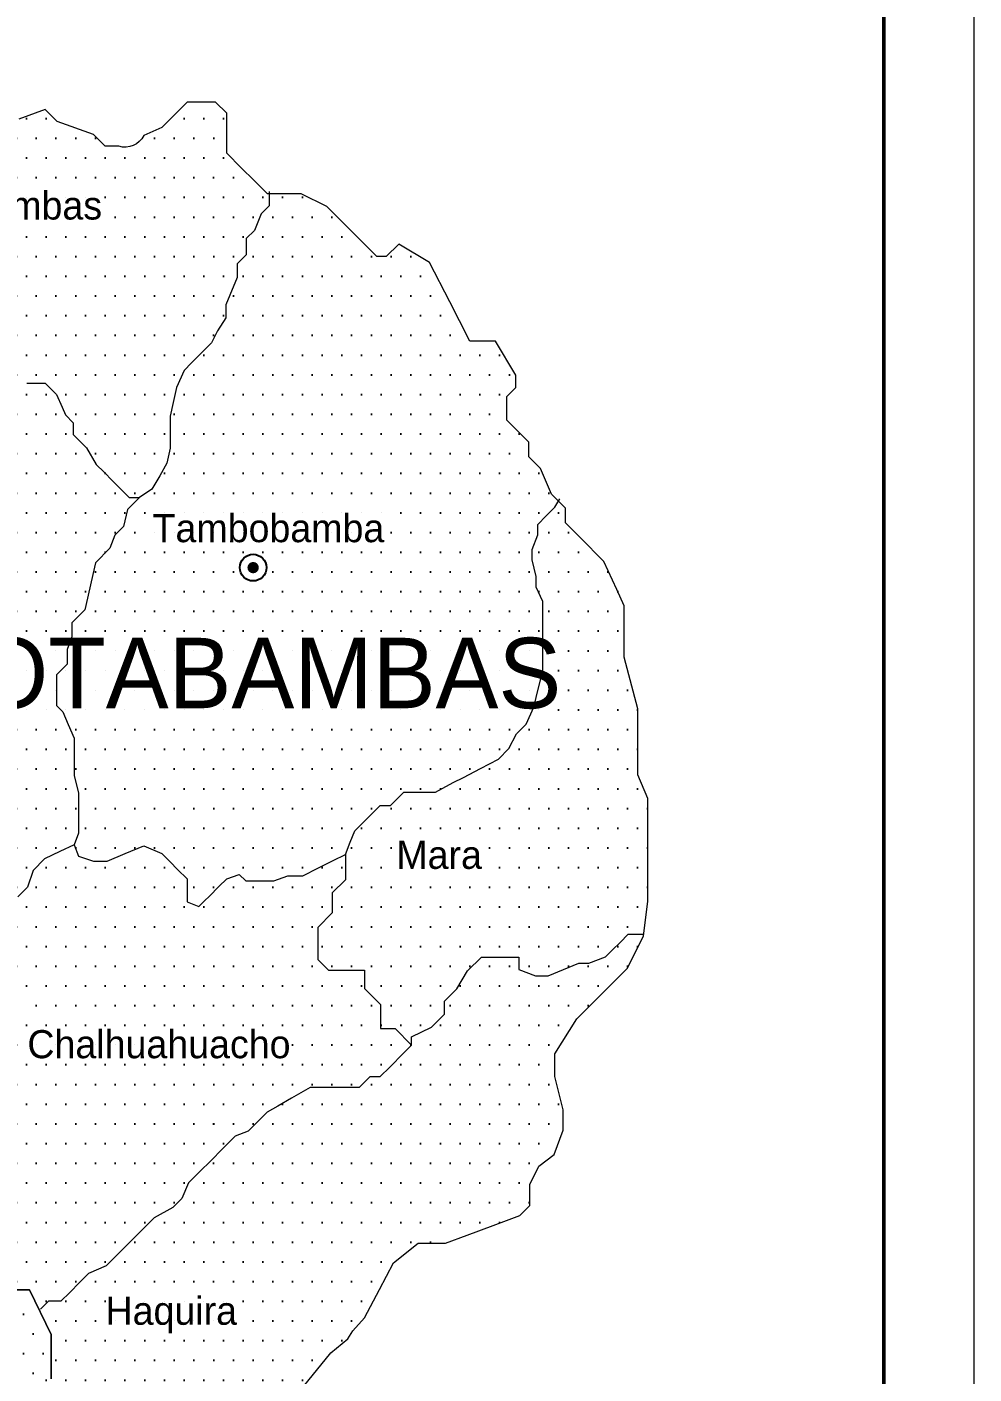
# Model space of a CAD drawing. Header units: metres. Extents: x 729055 to 734858, y 8489029 to 8491869.
# Drawn here: x 734634.42 to 734647.06, y 8489321.65 to 8489339.64 of the extents above; entities that cross this region are included whole.
import ezdxf

# ---------------------------------------------------------------- set-up
doc = ezdxf.new("R2010")
doc.units = ezdxf.units.M
doc.layers.add('05', color=5, linetype='Continuous')
for name, color, linetype, lineweight in [('Cap Prov', 7, 'Continuous', 20), ('Distrito', 212, 'Continuous', 20), ('MARCOS', 7, 'Continuous', 40), ('Sheet', 7, 'Continuous', 50), ('TEXTO', 7, 'Continuous', 0)]:
    doc.layers.add(name, color=color, linetype=linetype, lineweight=lineweight)
doc.styles.get("Standard").update_dxf_attribs({"font": 'BELL.TTF'})

msp = doc.modelspace()

# ---------------------------------------------------------------- hatches: boundary and pattern name
msp.add_hatch(color=256).paths.add_polyline_path([(734637.512, 8489332.42, 1), (734637.36, 8489332.42, 1)])
at = {"layer": '05'}
h = msp.add_hatch(dxfattribs=at)
h.set_pattern_fill('DOTS', color=6, scale=0.165786, style=0)
h.set_pattern_definition([(0, (8922.39846, 87716.9775), (0.13159295927, 0.263185918539), [0, -0.263185918539])])
h.paths.add_polyline_path([(734642.293, 8489332.127), (734642.122, 8489332.502), (734641.804, 8489332.82), (734641.607, 8489333.018), (734641.607, 8489333.213), (734641.423, 8489333.397), (734641.276, 8489333.74), (734641.118, 8489333.898), (734641.118, 8489334.095), (734640.825, 8489334.387), (734640.825, 8489334.704), (734640.942, 8489334.821), (734640.942, 8489334.988), (734640.675, 8489335.441), (734640.331, 8489335.441), (734640.193, 8489335.712), (734640.061, 8489335.969), (734639.794, 8489336.493), (734639.381, 8489336.738), (734639.214, 8489336.57), (734639.091, 8489336.57), (734638.896, 8489336.765), (734638.617, 8489337.044), (734638.422, 8489337.239), (734638.076, 8489337.407), (734637.898, 8489337.407), (734637.631, 8489337.407), (734637.453, 8489337.585), (734637.28, 8489337.758), (734637.086, 8489337.952), (734637.086, 8489338.178), (734637.086, 8489338.484), (734636.936, 8489338.634), (734636.747, 8489338.634), (734636.558, 8489338.634), (734636.424, 8489338.5), (734636.218, 8489338.294), (734635.977, 8489338.189, -0.372899), (734635.643, 8489338.045), (734635.464, 8489338.045), (734635.308, 8489338.201), (734634.823, 8489338.373), (734634.661, 8489338.535), (734634.31, 8489338.407), (734634.171, 8489338.546), (734634.042, 8489338.852), (734633.892, 8489339.003), (734633.769, 8489338.88), (734633.58, 8489338.88), (734633.253, 8489338.758), (734633.116, 8489338.896), (734632.975, 8489339.036), (734632.975, 8489339.235), (734632.747, 8489339.463), (734632.317, 8489338.979), (734632.317, 8489338.645), (734632.038, 8489338.366), (734632.038, 8489337.726), (734631.704, 8489336.39), (734631.383, 8489336.069), (734631.544, 8489335.737), (734631.562, 8489335.473), (734631.61, 8489334.999), (734631.616, 8489334.688), (734631.568, 8489334.257), (734631.393, 8489333.755), (734631.327, 8489333.281), (734631.53, 8489332.826), (734631.649, 8489332.289), (734631.748, 8489331.977), (734631.676, 8489331.444), (734631.922, 8489330.952), (734632.027, 8489330.567), (734632.264, 8489330.172), (734632.541, 8489329.718), (734632.745, 8489329.407), (734632.757, 8489328.956), (734632.852, 8489328.63), (734633.116, 8489328.457), (734633.453, 8489328.559), (734633.616, 8489328.283), (734633.921, 8489328.105), (734634.12, 8489327.652), (734634.212, 8489326.971), (734634.387, 8489326.704), (734634.073, 8489326.219), (734633.815, 8489325.694), (734633.797, 8489325.393), (734633.713, 8489325.016), (734633.587, 8489324.775), (734633.394, 8489324.501), (734633.112, 8489324.423), (734632.549, 8489324.987), (734632.239, 8489325.092), (734631.882, 8489325.238), (734631.565, 8489325.11), (734631.347, 8489324.713), (734631.582, 8489324.478), (734631.747, 8489324.314), (734632.025, 8489324.035), (734632.165, 8489323.896), (734632.291, 8489323.769), (734632.462, 8489323.769), (734632.462, 8489323.51), (734632.646, 8489323.326), (734632.646, 8489323.155), (734632.928, 8489322.873), (734633.299, 8489322.712), (734633.534, 8489322.61), (734633.768, 8489322.61), (734633.933, 8489322.775), (734634.211, 8489322.775), (734634.452, 8489322.775), (734634.743, 8489322.181), (734634.743, 8489321.738), (734634.743, 8489321.586), (734634.515, 8489321.586), (734634.306, 8489321.377), (734634.135, 8489321.003), (734634.135, 8489320.37), (734634.135, 8489319.965), (734634.135, 8489319.712), (734634.135, 8489319.307), (734634.287, 8489318.902), (734634.302, 8489318.374), (734634.562, 8489318.785), (734634.697, 8489318.873), (734634.922, 8489318.873), (734635.121, 8489318.675), (734635.368, 8489318.675), (734635.544, 8489318.737), (734635.939, 8489318.783), (734636.181, 8489319.044), (734635.946, 8489319.172), (734636.029, 8489319.372), (734636.292, 8489319.528), (734636.604, 8489319.528), (734636.894, 8489319.644), (734637.279, 8489319.644), (734637.386, 8489319.751), (734637.504, 8489319.94), (734637.467, 8489320.26), (734637.412, 8489320.75), (734637.526, 8489320.901), (734637.693, 8489321.068), (734637.888, 8489321.263), (734638.111, 8489321.486), (734638.476, 8489321.937), (734638.701, 8489322.12), (734638.769, 8489322.23), (734638.925, 8489322.403), (734639.125, 8489322.778), (734639.314, 8489323.136), (734639.638, 8489323.398), (734640.008, 8489323.398), (734640.294, 8489323.506), (734640.642, 8489323.636), (734640.999, 8489323.77), (734641.133, 8489323.903), (734641.133, 8489324.182), (734641.253, 8489324.427), (734641.456, 8489324.583), (734641.579, 8489324.906), (734641.579, 8489325.181), (734641.468, 8489325.626), (734641.468, 8489325.927), (734641.758, 8489326.395), (734642.431, 8489327.068), (734642.648, 8489327.499), (734642.705, 8489327.966), (734642.705, 8489328.333), (734642.705, 8489328.634), (734642.705, 8489329.013), (734642.705, 8489329.336), (734642.571, 8489329.653), (734642.571, 8489329.899), (734642.571, 8489330.177), (734642.571, 8489330.534), (734642.392, 8489331.224), (734642.392, 8489331.625), (734642.392, 8489331.908)])
h = msp.add_hatch(dxfattribs=at)
h.set_pattern_fill('DOTS', color=5, scale=0.165786, style=0)
h.set_pattern_definition([(0, (8884.4599, 87735.75496), (0.13159295927, 0.263185918539), [0, -0.263185918539])])
h.paths.add_polyline_path([(734631.124, 8489316.305), (734631.43, 8489316.612), (734631.904, 8489317.085), (734632.272, 8489317.453), (734632.599, 8489317.532), (734632.716, 8489317.463), (734632.941, 8489317.239), (734633.152, 8489317.328), (734633.401, 8489317.559), (734633.653, 8489317.806), (734633.825, 8489317.878), (734634.018, 8489317.878), (734634.107, 8489317.967), (734634.244, 8489318.104), (734634.3, 8489318.376), (734634.285, 8489318.904), (734634.133, 8489319.309), (734634.133, 8489319.714), (734634.133, 8489319.967), (734634.133, 8489320.372), (734634.133, 8489321.005), (734634.304, 8489321.378), (734634.513, 8489321.587), (734634.741, 8489321.587), (734634.741, 8489321.739), (734634.741, 8489322.182), (734634.45, 8489322.777), (734634.209, 8489322.777), (734633.931, 8489322.777), (734633.766, 8489322.612), (734633.532, 8489322.612), (734633.297, 8489322.714), (734632.926, 8489322.875), (734632.644, 8489323.157), (734632.644, 8489323.328), (734632.461, 8489323.512), (734632.461, 8489323.771), (734632.29, 8489323.771), (734632.163, 8489323.898), (734632.024, 8489324.037), (734631.745, 8489324.315), (734631.58, 8489324.48), (734631.347, 8489324.713), (734631.132, 8489324.713), (734630.828, 8489324.713), (734630.586, 8489324.713), (734630.396, 8489324.523), (734630.178, 8489324.305), (734630.07, 8489323.999), (734629.992, 8489323.776), (734629.561, 8489323.928), (734629.447, 8489323.814), (734629.055, 8489323.584), (734628.846, 8489323.354), (734628.542, 8489323.071), (734628.344, 8489322.99), (734628.175, 8489323.159), (734627.744, 8489323.159), (734627.744, 8489322.802), (734627.658, 8489322.065), (734627.315, 8489321.636), (734627.183, 8489320.907), (734627.032, 8489320.624), (734626.875, 8489320.624), (734626.623, 8489320.624), (734626.548, 8489320.549), (734626.463, 8489320.464), (734626.336, 8489320.338), (734626.221, 8489320.338), (734626.017, 8489320.264), (734625.866, 8489320.415), (734625.709, 8489320.488), (734625.467, 8489320.6), (734625.327, 8489320.74), (734625.225, 8489320.985), (734625.225, 8489321.203), (734625.078, 8489321.474), (734625.177, 8489321.755), (734625.177, 8489322.021), (734625.082, 8489322.305), (734624.893, 8489322.494), (734624.652, 8489322.552), (734624.433, 8489322.604), (734624.119, 8489322.679), (734624.119, 8489322.792), (734624.014, 8489322.792), (734623.942, 8489322.72), (734623.799, 8489322.72), (734623.679, 8489322.601), (734623.488, 8489322.41), (734623.274, 8489322.195), (734623.144, 8489321.964), (734622.885, 8489321.855), (734622.783, 8489321.958), (734622.622, 8489321.958), (734622.408, 8489322.052), (734622.114, 8489322.182), (734621.944, 8489322.352), (734621.744, 8489322.436), (734621.667, 8489322.359), (734621.667, 8489322.233), (734621.592, 8489322.158), (734621.473, 8489322.038), (734621.405, 8489322.107), (734621.309, 8489322.202), (734621.098, 8489322.202), (734620.985, 8489322.314), (734620.812, 8489322.488), (734620.812, 8489322.693), (734620.726, 8489323.009), (734620.614, 8489323.122), (734620.401, 8489323.217), (734620.401, 8489323.39), (734620.45, 8489323.505), (734620.524, 8489323.677), (734620.607, 8489323.871), (734620.689, 8489324.062), (734620.61, 8489324.25), (734620.498, 8489324.362), (734620.205, 8489324.477), (734620.205, 8489324.71), (734620.205, 8489324.919), (734620.105, 8489325.218), (734620.105, 8489325.454), (734620.287, 8489325.613), (734620.297, 8489325.623), (734619.669, 8489325.559), (734619.297, 8489325.785), (734618.967, 8489325.597), (734618.546, 8489325.605), (734617.973, 8489325.958), (734617.646, 8489326.355), (734617.307, 8489326.497), (734616.873, 8489326.497), (734616.62, 8489326.244), (734616.218, 8489326.244), (734615.923, 8489325.949), (734615.923, 8489325.247), (734615.923, 8489324.932), (734615.619, 8489324.628), (734615.619, 8489324.368), (734615.896, 8489324.091), (734616.167, 8489323.82), (734615.948, 8489323.601), (734615.948, 8489323.331), (734616.263, 8489323.331), (734616.263, 8489322.902), (734616.263, 8489322.541), (734615.993, 8489322.271), (734615.993, 8489321.842), (734615.496, 8489321.346), (734615.496, 8489321.053), (734615.496, 8489320.737), (734615.767, 8489320.737), (734616.083, 8489320.737), (734616.399, 8489320.421), (734616.399, 8489320.038), (734616.399, 8489319.79), (734616.658, 8489319.53), (734616.658, 8489319.204), (734617.059, 8489318.803), (734617.352, 8489318.51), (734618.024, 8489318.256), (734618.227, 8489318.053), (734618.227, 8489317.738), (734618.227, 8489317.467), (734618.036, 8489317.275), (734618.036, 8489316.994), (734617.838, 8489316.796), (734617.838, 8489316.372), (734617.838, 8489315.967), (734617.838, 8489315.561), (734617.838, 8489315.177), (734618.089, 8489314.926), (734617.776, 8489314.613), (734617.46, 8489314.613), (734617.234, 8489314.613), (734617.234, 8489314.208), (734617.234, 8489313.463), (734617.234, 8489313.102), (734617.232, 8489312.745), (734617.439, 8489312.737), (734617.656, 8489313.023), (734617.89, 8489313.078), (734618.147, 8489313.023), (734618.247, 8489312.851), (734618.348, 8489312.812), (734618.637, 8489312.812), (734618.703, 8489312.645), (734618.467, 8489312.388), (734618.448, 8489312.164), (734618.568, 8489312.096), (734618.774, 8489311.89), (734619.036, 8489311.628), (734619.273, 8489311.426), (734619.573, 8489311.506), (734619.63, 8489311.674), (734619.814, 8489311.72), (734619.953, 8489311.631), (734619.953, 8489311.341), (734620.205, 8489311.341), (734620.433, 8489311.274), (734620.89, 8489311.141), (734621.303, 8489310.951), (734621.506, 8489310.65), (734621.502, 8489310.121), (734621.699, 8489309.933), (734621.817, 8489309.96), (734621.917, 8489310.246), (734622.085, 8489310.833), (734622.375, 8489311.47), (734622.652, 8489312.076), (734622.875, 8489312.423), (734623.103, 8489312.467), (734623.389, 8489312.579), (734623.593, 8489312.498), (734623.817, 8489312.521), (734624.019, 8489312.521), (734624.285, 8489312.646), (734624.642, 8489312.813), (734624.965, 8489312.813), (734625.01, 8489312.523), (734625.01, 8489312.167), (734625.133, 8489312.044), (734625.426, 8489312.044), (734625.757, 8489312.096), (734626.103, 8489312.34), (734626.676, 8489312.34), (734626.9, 8489312.509), (734627.118, 8489312.536), (734627.347, 8489312.498), (734627.564, 8489312.456), (734627.77, 8489312.323), (734627.862, 8489312.075), (734628.071, 8489311.866), (734628.071, 8489311.621), (734628.1, 8489311.444), (734628.219, 8489311.328), (734628.379, 8489311.409), (734628.462, 8489311.782), (734628.696, 8489312.016), (734628.949, 8489312.198), (734629.237, 8489312.365), (734629.707, 8489312.365), (734629.844, 8489312.429), (734629.961, 8489312.553), (734630.088, 8489312.586), (734630.27, 8489312.694), (734630.376, 8489312.662), (734630.65, 8489312.701), (734630.833, 8489312.807), (734631.023, 8489312.915), (734631.175, 8489312.909), (734631.371, 8489312.979), (734631.543, 8489313.264), (734631.594, 8489313.757), (734631.478, 8489313.955), (734631.396, 8489314.372), (734630.934, 8489314.835), (734630.769, 8489315.425), (734630.923, 8489316.104)])

# ---------------------------------------------------------------- linework, layer by layer
msp.add_circle((734637.436, 8489332.42), 0.178)
at = {"layer": 'Cap Prov'}
msp.add_lwpolyline([(734638.109, 8489321.487), (734638.474, 8489321.938), (734638.699, 8489322.122), (734638.767, 8489322.231), (734638.923, 8489322.404), (734639.124, 8489322.78), (734639.312, 8489323.138), (734639.637, 8489323.4), (734640.006, 8489323.4), (734640.292, 8489323.507), (734640.64, 8489323.638), (734640.997, 8489323.771), (734641.131, 8489323.905), (734641.131, 8489324.184), (734641.251, 8489324.429), (734641.454, 8489324.585), (734641.577, 8489324.908), (734641.577, 8489325.182), (734641.466, 8489325.628), (734641.466, 8489325.929), (734641.756, 8489326.397), (734642.429, 8489327.07), (734642.647, 8489327.501), (734642.704, 8489327.968), (734642.704, 8489328.335), (734642.704, 8489328.636), (734642.704, 8489329.015), (734642.704, 8489329.338), (734642.57, 8489329.655), (734642.57, 8489329.9), (734642.57, 8489330.179), (734642.57, 8489330.535), (734642.39, 8489331.226), (734642.39, 8489331.627), (734642.39, 8489331.91), (734642.291, 8489332.128), (734642.12, 8489332.504), (734641.803, 8489332.822), (734641.605, 8489333.02), (734641.605, 8489333.215), (734641.421, 8489333.399), (734641.274, 8489333.742), (734641.116, 8489333.9), (734641.116, 8489334.096), (734640.824, 8489334.389), (734640.824, 8489334.706), (734640.941, 8489334.823), (734640.941, 8489334.99), (734640.673, 8489335.443), (734640.33, 8489335.443), (734640.191, 8489335.713), (734640.06, 8489335.971), (734639.792, 8489336.494), (734639.38, 8489336.739), (734639.212, 8489336.572), (734639.089, 8489336.572), (734638.894, 8489336.767), (734638.615, 8489337.046), (734638.42, 8489337.241), (734638.075, 8489337.409), (734637.896, 8489337.409), (734637.629, 8489337.409), (734637.451, 8489337.587), (734637.278, 8489337.76), (734637.084, 8489337.954), (734637.084, 8489338.18), (734637.084, 8489338.486), (734636.934, 8489338.636), (734636.745, 8489338.636), (734636.556, 8489338.636), (734636.423, 8489338.502), (734636.216, 8489338.295), (734635.975, 8489338.191, -0.372899), (734635.641, 8489338.046), (734635.462, 8489338.046), (734635.306, 8489338.202), (734634.821, 8489338.375), (734634.659, 8489338.537), (734634.308, 8489338.408)], format="xyb", dxfattribs=at)
for points in [[(734634.741, 8489321.587), (734634.741, 8489321.739), (734634.741, 8489322.182), (734634.45, 8489322.777), (734634.209, 8489322.777)], [(734634.209, 8489322.777), (734634.45, 8489322.777), (734634.741, 8489322.182), (734634.741, 8489321.739), (734634.741, 8489321.587)]]:
    msp.add_lwpolyline(points, dxfattribs=at)
at = {"layer": 'Distrito', "linetype": 'Continuous', "lineweight": 5}
for p, q in [((734638.668, 8489328.59), (734638.668, 8489328.253)), ((734638.668, 8489328.253), (734638.493, 8489328.078)), ((734638.493, 8489328.078), (734638.493, 8489327.809)), ((734638.493, 8489327.809), (734638.299, 8489327.616)), ((734638.299, 8489327.616), (734638.299, 8489327.419)), ((734638.299, 8489327.419), (734638.299, 8489327.189)), ((734638.299, 8489327.189), (734638.442, 8489327.046)), ((734638.442, 8489327.046), (734638.656, 8489327.046)), ((734638.656, 8489327.046), (734638.922, 8489327.046)), ((734638.922, 8489327.046), (734638.922, 8489326.799)), ((734638.922, 8489326.799), (734639.135, 8489326.586)), ((734639.135, 8489326.586), (734639.135, 8489326.267)), ((734639.135, 8489326.267), (734639.33, 8489326.267)), ((734639.33, 8489326.267), (734639.552, 8489326.045))]:
    msp.add_line(p, q, dxfattribs=at)
for points in [[(734637.648, 8489337.442), (734637.648, 8489337.252), (734637.648, 8489337.252), (734637.541, 8489337.145), (734637.452, 8489336.92), (734637.345, 8489336.813), (734637.345, 8489336.596), (734637.224, 8489336.475), (734637.224, 8489336.295), (734637.124, 8489336.059), (734637.07, 8489335.93), (734637.07, 8489335.753), (734636.962, 8489335.582), (734636.879, 8489335.42), (734636.748, 8489335.289), (734636.614, 8489335.156), (734636.513, 8489335.054), (734636.411, 8489334.824), (734636.367, 8489334.623), (734636.328, 8489334.443), (734636.328, 8489334.217), (734636.328, 8489334.016), (734636.284, 8489333.817), (734636.192, 8489333.646), (734636.083, 8489333.467), (734635.92, 8489333.355)], [(734634.416, 8489334.882), (734634.661, 8489334.882), (734634.812, 8489334.731), (734634.885, 8489334.564), (734634.929, 8489334.462), (734635.035, 8489334.355), (734635.035, 8489334.199), (734635.137, 8489334.097), (734635.213, 8489334.021), (734635.342, 8489333.796), (734635.446, 8489333.693), (734635.56, 8489333.578), (734635.666, 8489333.472), (734635.783, 8489333.355), (734635.92, 8489333.355), (734635.759, 8489333.194), (734635.704, 8489332.967), (734635.589, 8489332.853), (734635.524, 8489332.679), (734635.33, 8489332.485), (734635.273, 8489332.232), (734635.223, 8489332.013), (734635.188, 8489331.856), (734635.016, 8489331.684), (734635.016, 8489331.495), (734634.952, 8489331.326), (734634.952, 8489331.13), (734634.81, 8489330.988), (734634.81, 8489330.76), (734634.81, 8489330.58), (734634.894, 8489330.496), (734634.968, 8489330.324), (734635.047, 8489330.141), (734635.047, 8489329.886), (734635.047, 8489329.646), (734635.104, 8489329.407), (734635.104, 8489329.151), (734635.104, 8489328.873), (734635.045, 8489328.721), (734634.854, 8489328.628), (734634.652, 8489328.53), (734634.5, 8489328.378), (734634.423, 8489328.155), (734634.293, 8489328.024)], [(734635.045, 8489328.721), (734635.104, 8489328.569), (734635.306, 8489328.503), (734635.486, 8489328.503), (734635.726, 8489328.601), (734635.978, 8489328.705), (734636.216, 8489328.601), (734636.328, 8489328.49), (734636.428, 8489328.389), (734636.553, 8489328.264), (734636.553, 8489328.068), (734636.553, 8489327.959), (734636.712, 8489327.894), (734636.788, 8489327.97), (734636.853, 8489328.035), (734636.978, 8489328.161), (734637.085, 8489328.267), (734637.251, 8489328.324), (734637.338, 8489328.237), (734637.545, 8489328.237), (734637.714, 8489328.237), (734637.899, 8489328.307), (734638.101, 8489328.307), (734638.308, 8489328.411), (734638.504, 8489328.509), (734638.668, 8489328.59), (734638.733, 8489328.754), (734638.794, 8489328.907), (734638.946, 8489329.058), (734639.131, 8489329.243), (734639.269, 8489329.243), (734639.449, 8489329.423), (734639.662, 8489329.423), (734639.869, 8489329.423), (734640.108, 8489329.549), (734640.244, 8489329.62), (734640.473, 8489329.74), (734640.711, 8489329.864), (734640.851, 8489330.004), (734640.953, 8489330.202), (734641.081, 8489330.33), (734641.182, 8489330.556), (734641.247, 8489330.817), (734641.304, 8489331.044), (734641.304, 8489331.295), (734641.304, 8489331.539), (734641.304, 8489331.774), (734641.304, 8489331.969), (734641.214, 8489332.16), (734641.214, 8489332.301), (734641.16, 8489332.525), (734641.16, 8489332.661), (734641.236, 8489332.857), (734641.236, 8489332.998), (734641.35, 8489333.113), (734641.465, 8489333.227), (734641.531, 8489333.34)], [(734639.552, 8489326.045), (734639.552, 8489326.154), (734639.817, 8489326.285), (734639.989, 8489326.458), (734639.989, 8489326.631), (734640.154, 8489326.795), (734640.3, 8489327.035), (734640.486, 8489327.221), (734640.731, 8489327.221), (734640.985, 8489327.221), (734640.985, 8489327.055), (734641.207, 8489326.97), (734641.377, 8489326.97), (734641.579, 8489327.055), (734641.783, 8489327.14), (734641.919, 8489327.14), (734642.141, 8489327.224), (734642.232, 8489327.316), (734642.334, 8489327.417), (734642.441, 8489327.524), (734642.65, 8489327.524)], [(734639.552, 8489326.045), (734639.44, 8489325.933), (734639.264, 8489325.757), (734639.127, 8489325.62), (734638.993, 8489325.62), (734638.851, 8489325.478), (734638.588, 8489325.478), (734638.359, 8489325.478), (734638.196, 8489325.478), (734637.948, 8489325.336), (734637.764, 8489325.231), (734637.621, 8489325.15), (734637.47, 8489324.998), (734637.369, 8489324.897), (734637.197, 8489324.827), (734637.024, 8489324.655), (734636.874, 8489324.504), (734636.721, 8489324.351), (734636.574, 8489324.204), (734636.485, 8489323.999), (734636.365, 8489323.878), (734636.113, 8489323.738), (734636.022, 8489323.647), (734635.904, 8489323.529), (734635.699, 8489323.324), (734635.562, 8489323.187), (734635.474, 8489323.099), (734635.238, 8489322.994), (734635.117, 8489322.874), (734634.987, 8489322.743), (734634.869, 8489322.626), (734634.703, 8489322.626), (734634.596, 8489322.519)]]:
    msp.add_lwpolyline(points, dxfattribs=at)
at = {"layer": 'MARCOS', "color": 255, "linetype": 'Continuous', "lineweight": 0}
msp.add_lwpolyline([(734586.213, 8489304.301), (734647.061, 8489304.301), (734647.061, 8489353.51), (734586.213, 8489353.51)], close=True, dxfattribs=at)
at = {"layer": 'Sheet', "color": 7, "linetype": 'Continuous'}
msp.add_lwpolyline([(734587.419, 8489305.507), (734645.855, 8489305.507), (734645.855, 8489352.304), (734587.419, 8489352.304), (734587.419, 8489305.507)], dxfattribs=at)

# ---------------------------------------------------------------- texts
at = {"layer": '05', "color": 7}
msp.add_text('COTABAMBAS', height=0.9405, dxfattribs=at).set_placement((734632.814, 8489330.543))
at = {"layer": 'TEXTO', "lineweight": 5, "char_height": 0.375, "width": 4.53071, "attachment_point": 1}
for s, insert in [('Cotabambas', (734632.576, 8489337.443)), ('Tambobamba', (734636.093, 8489333.135)), ('Mara', (734639.348, 8489328.773)), ('Chalhuahuacho', (734634.422, 8489326.245)), ('Haquira', (734635.465, 8489322.686))]:
    msp.add_mtext(s, dxfattribs=dict(at, insert=insert))

doc.saveas('drawing.dxf')
